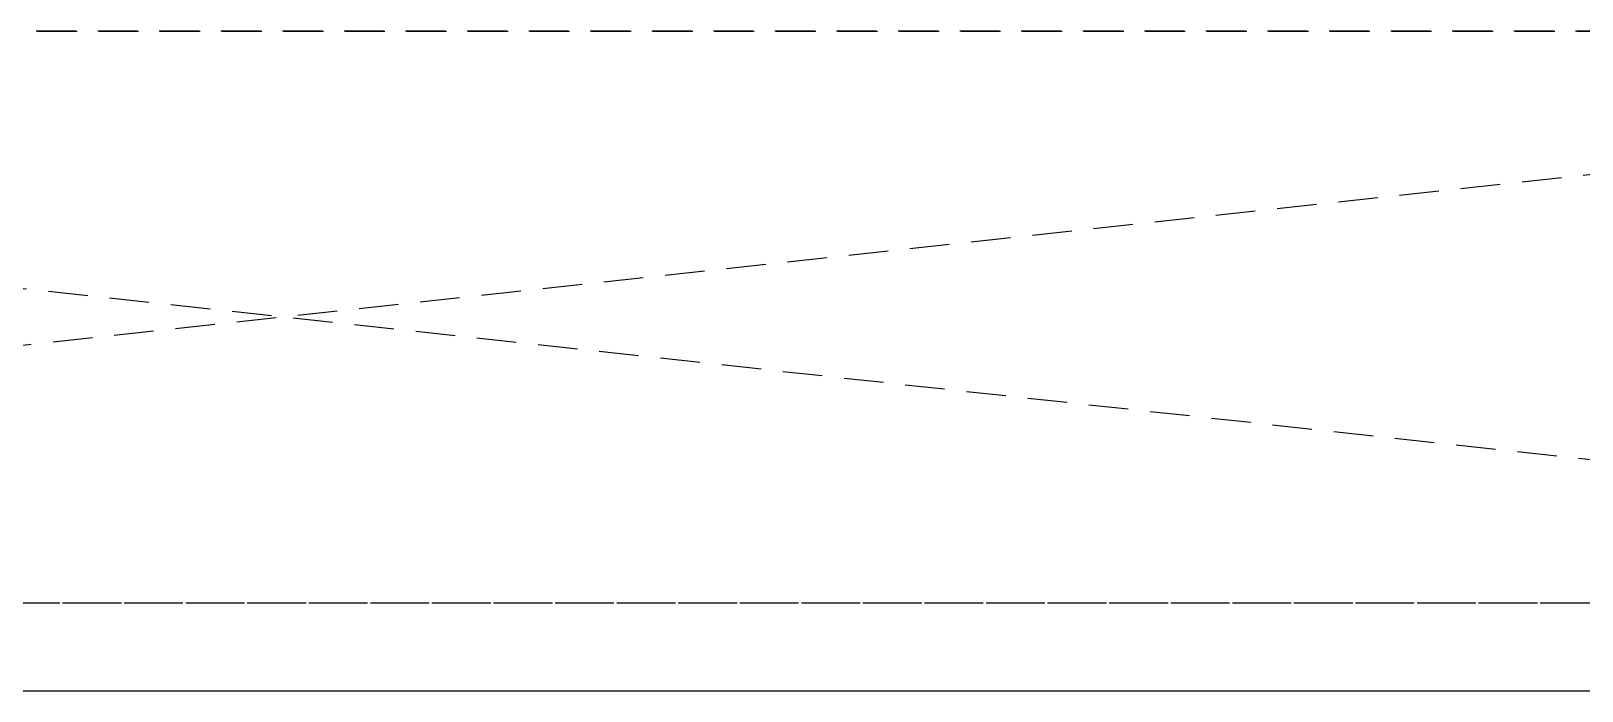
# Model space of a CAD drawing. Header units: millimetres. Extents: x 19868 to 801382, y -4805 to 85279.
# Drawn here: x 127798 to 131325, y 75079 to 76579 of the extents above; entities that cross this region are included whole.
import ezdxf

# ---------------------------------------------------------------- set-up
doc = ezdxf.new("R2010")
doc.units = ezdxf.units.MM
doc.header["$LTSCALE"] = 250
doc.linetypes.add('HID', pattern=[2.8, 1.8, -1])
doc.layers.add('A-ELE-252', color=252, linetype='Continuous')
doc.layers.add('A-FIN', color=6, linetype='Continuous')

# ---------------------------------------------------------------- blocks, each defined once
blk = doc.blocks.new('냉동기')
at = {"layer": 'A-ELE-252', "linetype": 'HID', "ltscale": 0.2, "extrusion": (0, 1, 0)}
blk.add_line((197088.1, 67195.9), (208852.1, 67195.9), dxfattribs=at)
blk.add_line((197088.1, 67195.9), (208852.1, 67195.9), dxfattribs=at)
blk = doc.blocks.new('A$C28c004de')
at = {"layer": 'A-ELE-252', "linetype": 'HID', "ltscale": 0.2}
blk.add_lwpolyline([(3061.3, 1500), (3061.3, 200), (14991.3, 200), (14991.3, 1500)], close=True, dxfattribs=at)
for points in [[(14991.3, 1500), (3061.3, 200)], [(3061.3, 1500), (14991.3, 200)], [(2825, 0), (2825, 200), (15295, 200), (15295, 0)]]:
    blk.add_lwpolyline(points, dxfattribs=at)
blk.add_blockref('냉동기', (-193943.8, -65695.9), dxfattribs=at)

msp = doc.modelspace()

# ---------------------------------------------------------------- linework, layer by layer
at = {"layer": 'A-FIN'}
msp.add_line((118456.2, 75078.9), (158820.2, 75078.9), dxfattribs=at)

# ---------------------------------------------------------------- block references
at = {"layer": 'A-ELE-252'}
msp.add_blockref('A$C28c004de', (119348.5, 75078.9, 0), dxfattribs=at)

doc.saveas('drawing.dxf')
